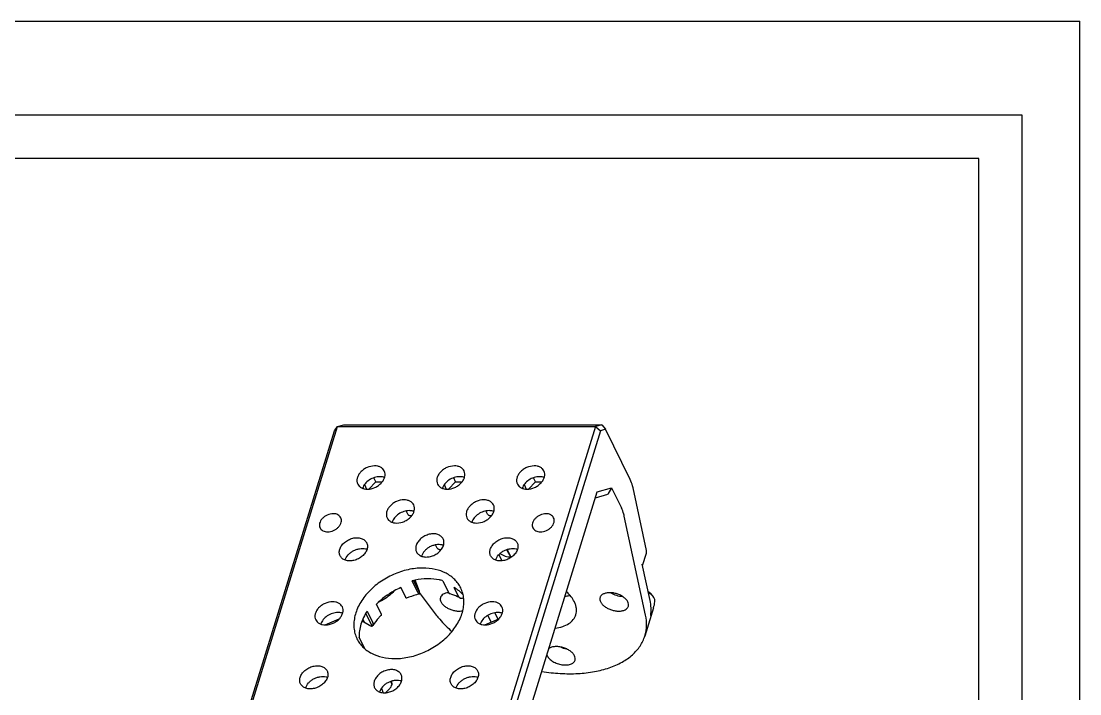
# Model space of a CAD drawing. Header units: millimetres. Extents: x 0 to 297, y 0 to 210.
# Drawn here: x 223.7 to 297, y 163.4 to 210 of the extents above; entities that cross this region are included whole.
import ezdxf

# ---------------------------------------------------------------- set-up
doc = ezdxf.new("R2010")
doc.units = ezdxf.units.MM
doc.header["$LTSCALE"] = 16.335
doc.layers.get('0').update_dxf_attribs({"linetype": 'CONTINUOUS'})
doc.layers.add('02___PRT_ALL_AXES', color=7, linetype='CONTINUOUS')

msp = doc.modelspace()

# ---------------------------------------------------------------- linework, layer by layer
at = {"color": 7, "linetype": 'Continuous'}
for p, q in [((0, 210), (297, 210)), ((297, 0), (297, 210)), ((293, 203.5), (8, 203.5)), ((293, 4.5), (293, 203.5)), ((237.615, 156.089), (245.604, 181.939)), ((245.389, 181.655), (245.604, 181.939)), ((245.604, 181.939), (246.041, 182.069)), ((245.604, 181.939), (263.472, 181.939)), ((246.041, 182.069), (263.91, 182.069)), ((263.472, 181.939), (255.484, 156.089)), ((263.91, 182.069), (263.472, 181.939)), ((263.472, 181.939), (263.81, 181.655)), ((263.91, 182.069), (264.151, 181.756)), ((237.461, 156), (245.389, 181.655)), ((263.81, 181.655), (255.882, 156)), ((264.151, 181.756), (263.81, 181.655)), ((265.864, 178.267), (264.151, 181.756)), ((247.764, 177.616), (248.258, 178.116)), ((248.258, 178.116), (248.12, 178.397)), ((248.258, 178.116), (248.706, 178.116)), ((253.291, 177.616), (253.784, 178.116)), ((253.784, 178.116), (253.647, 178.397)), ((253.784, 178.116), (254.232, 178.116)), ((258.817, 177.616), (259.311, 178.116)), ((259.311, 178.116), (259.173, 178.397)), ((259.311, 178.116), (259.759, 178.116)), ((247.473, 177.922), (247.604, 177.615)), ((253, 177.922), (253.13, 177.615)), ((257.441, 157.507), (263.593, 177.414)), ((258.526, 177.922), (258.656, 177.615)), ((263.593, 177.414), (264.574, 177.704)), ((264.574, 177.704), (264.329, 177.265)), ((264.574, 177.704), (265.259, 176.308)), ((266.997, 173.359), (266.065, 177.698)), ((263.468, 177.01), (264.329, 177.265)), ((250.473, 175.869), (250.359, 176.1)), ((255.999, 175.869), (255.885, 176.1)), ((250.743, 175.766), (250.669, 175.766)), ((256.269, 175.766), (256.196, 175.766)), ((266.93, 168.895), (265.46, 175.739)), ((252.509, 173.519), (252.396, 173.75)), ((252.78, 173.416), (252.706, 173.416)), ((256.994, 172.649), (256.781, 173.084)), ((257.471, 173.129), (257.324, 173.429)), ((257.632, 172.89), (257.361, 173.442)), ((257.471, 173.129), (257.624, 172.884)), ((266.727, 172.323), (266.991, 173.178)), ((267.245, 169.913), (266.707, 172.419)), ((250.303, 170.174), (249.998, 170.795)), ((251.17, 170.46), (250.773, 171.268)), ((251.324, 170.364), (250.87, 171.289)), ((251.137, 170.897), (250.937, 171.303)), ((251.137, 170.897), (250.989, 171.313)), ((251.277, 170.518), (251.137, 170.897)), ((252.9, 171.268), (253.297, 170.46)), ((253.987, 170.174), (253.682, 170.795)), ((251.306, 170.358), (251.324, 170.364)), ((251.319, 170.36), (252.442, 168.895)), ((267.247, 170.409), (267.414, 170.225)), ((248.6, 169.027), (248.295, 169.649)), ((267.488, 169.402), (266.883, 167.443)), ((244.743, 168.213), (245.729, 168.634)), ((247.349, 168.598), (247.442, 168.408)), ((248.014, 168.135), (247.576, 169.029)), ((247.662, 169.173), (248.059, 168.365)), ((255.796, 168.213), (256.782, 168.634)), ((256.254, 168.408), (256.017, 168.88)), ((256.488, 169.053), (256.713, 168.604)), ((247.306, 168.487), (247.82, 168.19)), ((247.338, 168.574), (247.442, 168.408)), ((247.496, 166.563), (247.103, 167.364)), ((249.387, 164.097), (249.289, 164.297)), ((248.642, 163.822), (248.773, 163.516)), ((248.933, 163.517), (249.195, 163.782))]:
    msp.add_line(p, q, dxfattribs=at)
at = {"color": 1, "linetype": 'Continuous'}
for p, q in [((290, 200.5), (16, 200.5)), ((290, 7.5), (290, 200.5))]:
    msp.add_line(p, q, dxfattribs=at)
at = {"color": 7, "linetype": 'Continuous'}
for centre, radius, start, end in [((264.966, 170.181), 2.639, 342.83436, 351.9272), ((261.759, 168.306), 1.773, 246.08653, 259.5625)]:
    msp.add_arc(centre, radius, start, end, dxfattribs=at)
for points, knots in [([(248.536, 178.471), (248.408, 178.471), (248.145, 178.426), (247.79, 178.254), (247.504, 177.999), (247.379, 177.78), (247.344, 177.669)], [0, 0, 0, 0, 0.253201, 0.516144, 0.770094, 1, 1, 1, 1]), ([(248.867, 178.415), (248.842, 178.424), (248.735, 178.458), (248.622, 178.471), (248.536, 178.471)], [0, 0, 0, 0, 0.23935, 1, 1, 1, 1]), ([(254.063, 178.471), (253.934, 178.471), (253.672, 178.426), (253.316, 178.254), (253.03, 177.999), (252.905, 177.78), (252.871, 177.669)], [0, 0, 0, 0, 0.253201, 0.516144, 0.770094, 1, 1, 1, 1]), ([(254.393, 178.415), (254.368, 178.424), (254.261, 178.458), (254.148, 178.471), (254.063, 178.471)], [0, 0, 0, 0, 0.23935, 1, 1, 1, 1]), ([(259.589, 178.471), (259.461, 178.471), (259.198, 178.426), (258.843, 178.254), (258.556, 177.999), (258.431, 177.78), (258.397, 177.669)], [0, 0, 0, 0, 0.253201, 0.516144, 0.770094, 1, 1, 1, 1]), ([(259.92, 178.415), (259.894, 178.424), (259.788, 178.458), (259.674, 178.471), (259.589, 178.471)], [0, 0, 0, 0, 0.23935, 1, 1, 1, 1]), ([(266.065, 177.698), (266.055, 177.745), (266.006, 177.941), (265.931, 178.129), (265.864, 178.267)], [0, 0, 0, 0, 0.240766, 1, 1, 1, 1]), ([(250.573, 176.121), (250.445, 176.121), (250.182, 176.076), (249.827, 175.904), (249.541, 175.649), (249.416, 175.43), (249.381, 175.319)], [0, 0, 0, 0, 0.253201, 0.516144, 0.770094, 1, 1, 1, 1]), ([(250.904, 176.065), (250.879, 176.074), (250.772, 176.108), (250.659, 176.121), (250.573, 176.121)], [0, 0, 0, 0, 0.23935, 1, 1, 1, 1]), ([(256.1, 176.121), (255.971, 176.121), (255.709, 176.076), (255.353, 175.904), (255.067, 175.649), (254.942, 175.43), (254.908, 175.319)], [0, 0, 0, 0, 0.253201, 0.516144, 0.770094, 1, 1, 1, 1]), ([(256.43, 176.065), (256.405, 176.074), (256.298, 176.108), (256.185, 176.121), (256.1, 176.121)], [0, 0, 0, 0, 0.23935, 1, 1, 1, 1]), ([(265.46, 175.739), (265.45, 175.787), (265.401, 175.982), (265.326, 176.171), (265.259, 176.308)], [0, 0, 0, 0, 0.240766, 1, 1, 1, 1]), ([(245.305, 175.908), (245.166, 175.908), (244.953, 175.857), (244.707, 175.719), (244.549, 175.582), (244.429, 175.424), (244.358, 175.254), (244.342, 175.083), (244.371, 174.976), (244.394, 174.929)], [0, 0, 0, 0, 0.269944, 0.40942, 0.545106, 0.672921, 0.790555, 0.898363, 1, 1, 1, 1]), ([(244.918, 174.654), (245.057, 174.654), (245.271, 174.705), (245.516, 174.843), (245.675, 174.98), (245.794, 175.138), (245.866, 175.308), (245.882, 175.479), (245.853, 175.586), (245.83, 175.633)], [0, 0, 0, 0, 0.269944, 0.40942, 0.545106, 0.672921, 0.790555, 0.898363, 1, 1, 1, 1]), ([(245.83, 175.633), (245.809, 175.676), (245.751, 175.755), (245.627, 175.843), (245.475, 175.897), (245.363, 175.908), (245.305, 175.908)], [0, 0, 0, 0, 0.226864, 0.465011, 0.722102, 1, 1, 1, 1]), ([(250.669, 175.766), (250.648, 175.766), (250.606, 175.77), (250.549, 175.79), (250.502, 175.823), (250.48, 175.853), (250.473, 175.869)], [0, 0, 0, 0, 0.27772, 0.53501, 0.773137, 1, 1, 1, 1]), ([(256.196, 175.766), (256.174, 175.766), (256.132, 175.77), (256.075, 175.79), (256.028, 175.823), (256.007, 175.853), (255.999, 175.869)], [0, 0, 0, 0, 0.27772, 0.53501, 0.773137, 1, 1, 1, 1]), ([(260.042, 175.908), (259.903, 175.908), (259.69, 175.857), (259.444, 175.719), (259.286, 175.582), (259.166, 175.424), (259.095, 175.254), (259.079, 175.083), (259.108, 174.976), (259.131, 174.929)], [0, 0, 0, 0, 0.269944, 0.40942, 0.545106, 0.672921, 0.790555, 0.898363, 1, 1, 1, 1]), ([(259.655, 174.654), (259.794, 174.654), (260.008, 174.705), (260.253, 174.843), (260.412, 174.98), (260.531, 175.138), (260.603, 175.308), (260.619, 175.479), (260.59, 175.586), (260.567, 175.633)], [0, 0, 0, 0, 0.269944, 0.40942, 0.545106, 0.672921, 0.790555, 0.898363, 1, 1, 1, 1]), ([(260.567, 175.633), (260.546, 175.676), (260.488, 175.755), (260.364, 175.843), (260.211, 175.897), (260.1, 175.908), (260.042, 175.908)], [0, 0, 0, 0, 0.226864, 0.465011, 0.722102, 1, 1, 1, 1]), ([(244.394, 174.929), (244.414, 174.886), (244.472, 174.807), (244.596, 174.719), (244.749, 174.665), (244.861, 174.654), (244.918, 174.654)], [0, 0, 0, 0, 0.226864, 0.465011, 0.722102, 1, 1, 1, 1]), ([(259.131, 174.929), (259.151, 174.886), (259.209, 174.807), (259.333, 174.719), (259.486, 174.665), (259.598, 174.654), (259.655, 174.654)], [0, 0, 0, 0, 0.226864, 0.465011, 0.722102, 1, 1, 1, 1]), ([(252.846, 173.744), (252.709, 173.778), (252.483, 173.779), (252.195, 173.705), (251.982, 173.611), (251.788, 173.484), (251.575, 173.287), (251.459, 173.099), (251.418, 172.968)], [0, 0, 0, 0, 0.241733, 0.372414, 0.505562, 0.637883, 0.766173, 1, 1, 1, 1]), ([(252.941, 173.715), (252.933, 173.718), (252.902, 173.729), (252.87, 173.738), (252.846, 173.744)], [0, 0, 0, 0, 0.246479, 1, 1, 1, 1]), ([(246.125, 172.7), (246.165, 172.831), (246.282, 173.018), (246.494, 173.215), (246.688, 173.342), (246.902, 173.437), (247.189, 173.51), (247.415, 173.509), (247.553, 173.475)], [0, 0, 0, 0, 0.233827, 0.362117, 0.494438, 0.627586, 0.758267, 1, 1, 1, 1]), ([(247.553, 173.475), (247.561, 173.473), (247.593, 173.465), (247.624, 173.455), (247.647, 173.446)], [0, 0, 0, 0, 0.253651, 1, 1, 1, 1]), ([(252.706, 173.416), (252.685, 173.416), (252.643, 173.42), (252.586, 173.44), (252.539, 173.473), (252.517, 173.503), (252.51, 173.519)], [0, 0, 0, 0, 0.27772, 0.53501, 0.773137, 1, 1, 1, 1]), ([(256.545, 172.7), (256.586, 172.831), (256.702, 173.018), (256.915, 173.215), (257.109, 173.342), (257.323, 173.437), (257.61, 173.51), (257.836, 173.509), (257.974, 173.475)], [0, 0, 0, 0, 0.233827, 0.362117, 0.494438, 0.627586, 0.758267, 1, 1, 1, 1]), ([(257.974, 173.475), (257.982, 173.473), (258.014, 173.465), (258.045, 173.455), (258.068, 173.446)], [0, 0, 0, 0, 0.253651, 1, 1, 1, 1]), ([(266.991, 173.178), (267, 173.206), (267.01, 173.267), (267.004, 173.329), (266.997, 173.359)], [0, 0, 0, 0, 0.489023, 1, 1, 1, 1]), ([(249.998, 170.795), (249.837, 170.727), (249.219, 170.428), (248.655, 170.013), (248.295, 169.649)], [0, 0, 0, 0, 0.25393, 1, 1, 1, 1]), ([(251.878, 171.402), (251.787, 171.402), (251.416, 171.39), (251.046, 171.333), (250.773, 171.268)], [0, 0, 0, 0, 0.244222, 1, 1, 1, 1]), ([(252.9, 171.268), (252.82, 171.291), (252.485, 171.371), (252.139, 171.402), (251.878, 171.402)], [0, 0, 0, 0, 0.241743, 1, 1, 1, 1]), ([(254.301, 170.286), (254.215, 170.386), (254.022, 170.575), (253.8, 170.727), (253.682, 170.795)], [0, 0, 0, 0, 0.491764, 1, 1, 1, 1]), ([(249.547, 170.575), (249.47, 170.492), (249.136, 170.169), (248.739, 169.913), (248.421, 169.765)], [0, 0, 0, 0, 0.244374, 1, 1, 1, 1]), ([(250.373, 170.053), (250.372, 170.053), (250.369, 170.055), (250.365, 170.061), (250.358, 170.07), (250.35, 170.084), (250.34, 170.101), (250.324, 170.131), (250.312, 170.156), (250.303, 170.174)], [0, 0, 0, 0, 0.023498, 0.074586, 0.156235, 0.268309, 0.410233, 0.580846, 1, 1, 1, 1]), ([(251.306, 170.358), (251.227, 170.339), (250.91, 170.259), (250.6, 170.15), (250.373, 170.053)], [0, 0, 0, 0, 0.247397, 1, 1, 1, 1]), ([(251.17, 170.46), (251.179, 170.443), (251.197, 170.412), (251.23, 170.375), (251.267, 170.355), (251.294, 170.355), (251.306, 170.358)], [0, 0, 0, 0, 0.321746, 0.585289, 0.801961, 1, 1, 1, 1]), ([(251.32, 170.39), (251.315, 170.407), (251.301, 170.45), (251.286, 170.493), (251.277, 170.518)], [0, 0, 0, 0, 0.405831, 1, 1, 1, 1]), ([(251.324, 170.364), (251.324, 170.367), (251.323, 170.376), (251.321, 170.384), (251.32, 170.39)], [0, 0, 0, 0, 0.363596, 1, 1, 1, 1]), ([(253.395, 170.358), (253.375, 170.364), (253.346, 170.385), (253.317, 170.423), (253.304, 170.447), (253.297, 170.46)], [0, 0, 0, 0, 0.425032, 0.692341, 1, 1, 1, 1]), ([(254.072, 170.08), (254.021, 170.11), (253.805, 170.225), (253.574, 170.309), (253.395, 170.358)], [0, 0, 0, 0, 0.239829, 1, 1, 1, 1]), ([(253.987, 170.174), (253.997, 170.154), (254.02, 170.118), (254.054, 170.091), (254.072, 170.08)], [0, 0, 0, 0, 0.513364, 1, 1, 1, 1]), ([(254.072, 170.08), (254.089, 170.07), (254.129, 170.055), (254.194, 170.051), (254.263, 170.064), (254.309, 170.083), (254.331, 170.094)], [0, 0, 0, 0, 0.223926, 0.460135, 0.717407, 1, 1, 1, 1]), ([(261.708, 170.242), (261.68, 170.235), (261.564, 170.205), (261.446, 170.183), (261.357, 170.17)], [0, 0, 0, 0, 0.243261, 1, 1, 1, 1]), ([(262.003, 169.805), (261.941, 169.931), (261.779, 170.181), (261.574, 170.397), (261.46, 170.503)], [0, 0, 0, 0, 0.473699, 1, 1, 1, 1]), ([(267.247, 170.409), (267.237, 170.419), (267.197, 170.461), (267.151, 170.497), (267.115, 170.523)], [0, 0, 0, 0, 0.238276, 1, 1, 1, 1]), ([(267.414, 170.225), (267.395, 170.246), (267.31, 170.331), (267.21, 170.402), (267.13, 170.449)], [0, 0, 0, 0, 0.23465, 1, 1, 1, 1]), ([(267.579, 169.81), (267.584, 169.843), (267.583, 169.914), (267.553, 170.02), (267.496, 170.126), (267.444, 170.192), (267.414, 170.225)], [0, 0, 0, 0, 0.218368, 0.454105, 0.713675, 1, 1, 1, 1]), ([(262.106, 168.919), (262.127, 168.987), (262.154, 169.13), (262.149, 169.353), (262.099, 169.582), (262.039, 169.731), (262.003, 169.805)], [0, 0, 0, 0, 0.233675, 0.474442, 0.728533, 1, 1, 1, 1]), ([(267.289, 168.87), (267.313, 169.039), (267.329, 169.391), (267.282, 169.739), (267.245, 169.913)], [0, 0, 0, 0, 0.489889, 1, 1, 1, 1]), ([(245.632, 169.071), (245.503, 169.071), (245.241, 169.026), (244.885, 168.854), (244.599, 168.599), (244.474, 168.38), (244.439, 168.269)], [0, 0, 0, 0, 0.253201, 0.516144, 0.770094, 1, 1, 1, 1]), ([(245.962, 169.015), (245.937, 169.024), (245.83, 169.058), (245.717, 169.071), (245.632, 169.071)], [0, 0, 0, 0, 0.23935, 1, 1, 1, 1]), ([(247.662, 169.173), (247.567, 169.03), (247.399, 168.738), (247.216, 168.28), (247.112, 167.82), (247.096, 167.513), (247.103, 167.364)], [0, 0, 0, 0, 0.267901, 0.523566, 0.767148, 1, 1, 1, 1]), ([(248.617, 168.871), (248.564, 168.817), (248.36, 168.601), (248.176, 168.365), (248.055, 168.18)], [0, 0, 0, 0, 0.257011, 1, 1, 1, 1]), ([(248.6, 169.027), (248.608, 169.01), (248.622, 168.979), (248.633, 168.935), (248.633, 168.898), (248.624, 168.878), (248.617, 168.871)], [0, 0, 0, 0, 0.342231, 0.618389, 0.830772, 1, 1, 1, 1]), ([(252.442, 168.895), (252.518, 168.796), (252.849, 168.389), (253.225, 168.021), (253.527, 167.76)], [0, 0, 0, 0, 0.2387, 1, 1, 1, 1]), ([(256.684, 169.071), (256.556, 169.071), (256.293, 169.026), (255.938, 168.854), (255.652, 168.599), (255.527, 168.38), (255.492, 168.269)], [0, 0, 0, 0, 0.253201, 0.516144, 0.770094, 1, 1, 1, 1]), ([(257.015, 169.015), (256.99, 169.024), (256.883, 169.058), (256.77, 169.071), (256.684, 169.071)], [0, 0, 0, 0, 0.23935, 1, 1, 1, 1]), ([(260.678, 167.977), (260.853, 168.002), (261.181, 168.076), (261.613, 168.277), (261.89, 168.518), (262.037, 168.741), (262.087, 168.859), (262.106, 168.919)], [0, 0, 0, 0, 0.29532, 0.556598, 0.787242, 0.894886, 1, 1, 1, 1]), ([(266.883, 167.444), (266.918, 167.557), (266.973, 167.791), (267.02, 168.278), (266.983, 168.651), (266.93, 168.895)], [0, 0, 0, 0, 0.243055, 0.489148, 1, 1, 1, 1]), ([(247.82, 168.19), (247.84, 168.178), (247.877, 168.158), (247.931, 168.138), (247.976, 168.128), (248.004, 168.131), (248.014, 168.135)], [0, 0, 0, 0, 0.332242, 0.610512, 0.831417, 1, 1, 1, 1]), ([(248.014, 168.135), (248.018, 168.138), (248.033, 168.152), (248.047, 168.167), (248.055, 168.18)], [0, 0, 0, 0, 0.258361, 1, 1, 1, 1]), ([(248.055, 168.18), (248.063, 168.193), (248.077, 168.221), (248.087, 168.285), (248.073, 168.335), (248.059, 168.365)], [0, 0, 0, 0, 0.239417, 0.478527, 1, 1, 1, 1]), ([(259.755, 164.991), (260.176, 164.923), (261.008, 164.83), (262.229, 164.823), (263.37, 164.951), (264.401, 165.211), (265.295, 165.597), (265.919, 166.029), (266.317, 166.428), (266.56, 166.744), (266.752, 167.083), (266.845, 167.322), (266.883, 167.444)], [0, 0, 0, 0, 0.157497, 0.307996, 0.449244, 0.579637, 0.698499, 0.806397, 0.856935, 0.905682, 0.953169, 1, 1, 1, 1]), ([(243.386, 163.837), (243.427, 163.968), (243.543, 164.156), (243.756, 164.353), (243.95, 164.48), (244.163, 164.574), (244.451, 164.648), (244.677, 164.647), (244.814, 164.613)], [0, 0, 0, 0, 0.233827, 0.362117, 0.494438, 0.627586, 0.758267, 1, 1, 1, 1]), ([(244.814, 164.613), (244.822, 164.611), (244.854, 164.603), (244.886, 164.592), (244.909, 164.584)], [0, 0, 0, 0, 0.253651, 1, 1, 1, 1]), ([(249.941, 164.344), (249.804, 164.378), (249.578, 164.379), (249.29, 164.305), (249.077, 164.211), (248.883, 164.084), (248.67, 163.887), (248.554, 163.699), (248.513, 163.568)], [0, 0, 0, 0, 0.241733, 0.372414, 0.505562, 0.637883, 0.766173, 1, 1, 1, 1]), ([(249.387, 164.097), (249.387, 164.117), (249.384, 164.192), (249.374, 164.266), (249.362, 164.321)], [0, 0, 0, 0, 0.258927, 1, 1, 1, 1]), ([(250.036, 164.315), (250.028, 164.318), (249.997, 164.329), (249.966, 164.338), (249.941, 164.344)], [0, 0, 0, 0, 0.246479, 1, 1, 1, 1]), ([(253.807, 163.837), (253.847, 163.968), (253.963, 164.156), (254.176, 164.353), (254.37, 164.48), (254.584, 164.574), (254.871, 164.648), (255.097, 164.647), (255.235, 164.613)], [0, 0, 0, 0, 0.233827, 0.362117, 0.494438, 0.627586, 0.758267, 1, 1, 1, 1]), ([(255.235, 164.613), (255.243, 164.611), (255.275, 164.603), (255.306, 164.592), (255.329, 164.584)], [0, 0, 0, 0, 0.253651, 1, 1, 1, 1]), ([(249.195, 163.782), (249.239, 163.825), (249.315, 163.925), (249.368, 164.038), (249.387, 164.097)], [0, 0, 0, 0, 0.498089, 1, 1, 1, 1])]:
    msp.add_open_spline(points, degree=3, knots=knots, dxfattribs=at)
at = {"layer": '02___PRT_ALL_AXES', "color": 7, "linetype": 'Continuous'}
msp.add_arc((253.394, 169.205), 1.237, 93.96231, 95.35231, dxfattribs=at)
for points, knots in [([(248.17, 179.217), (247.992, 179.217), (247.719, 179.153), (247.404, 178.975), (247.2, 178.8), (247.048, 178.597), (246.956, 178.379), (246.935, 178.16), (246.973, 178.023), (247.002, 177.963)], [0, 0, 0, 0, 0.269947, 0.409439, 0.545119, 0.672936, 0.79056, 0.898363, 1, 1, 1, 1]), ([(247.674, 177.611), (247.853, 177.611), (248.126, 177.676), (248.44, 177.854), (248.644, 178.029), (248.797, 178.231), (248.888, 178.45), (248.909, 178.668), (248.872, 178.806), (248.842, 178.866)], [0, 0, 0, 0, 0.269947, 0.409439, 0.545119, 0.672936, 0.79056, 0.898363, 1, 1, 1, 1]), ([(248.842, 178.866), (248.816, 178.92), (248.742, 179.022), (248.583, 179.135), (248.387, 179.203), (248.244, 179.217), (248.17, 179.217)], [0, 0, 0, 0, 0.226857, 0.465039, 0.722076, 1, 1, 1, 1]), ([(253.697, 179.217), (253.518, 179.217), (253.245, 179.153), (252.93, 178.975), (252.727, 178.8), (252.574, 178.597), (252.483, 178.379), (252.462, 178.16), (252.499, 178.023), (252.529, 177.963)], [0, 0, 0, 0, 0.269947, 0.409439, 0.545119, 0.672936, 0.79056, 0.898363, 1, 1, 1, 1]), ([(253.2, 177.611), (253.379, 177.611), (253.652, 177.676), (253.967, 177.854), (254.17, 178.029), (254.323, 178.231), (254.414, 178.45), (254.435, 178.668), (254.398, 178.806), (254.369, 178.866)], [0, 0, 0, 0, 0.269947, 0.409439, 0.545119, 0.672936, 0.79056, 0.898363, 1, 1, 1, 1]), ([(254.369, 178.866), (254.342, 178.92), (254.268, 179.022), (254.109, 179.135), (253.913, 179.203), (253.771, 179.217), (253.697, 179.217)], [0, 0, 0, 0, 0.226857, 0.465039, 0.722076, 1, 1, 1, 1]), ([(259.223, 179.217), (259.045, 179.217), (258.771, 179.153), (258.457, 178.975), (258.253, 178.8), (258.1, 178.597), (258.009, 178.379), (257.988, 178.16), (258.025, 178.023), (258.055, 177.963)], [0, 0, 0, 0, 0.269947, 0.409439, 0.545119, 0.672936, 0.79056, 0.898363, 1, 1, 1, 1]), ([(258.727, 177.611), (258.905, 177.611), (259.178, 177.676), (259.493, 177.854), (259.697, 178.029), (259.85, 178.231), (259.941, 178.45), (259.962, 178.668), (259.925, 178.806), (259.895, 178.866)], [0, 0, 0, 0, 0.269947, 0.409439, 0.545119, 0.672936, 0.79056, 0.898363, 1, 1, 1, 1]), ([(259.895, 178.866), (259.868, 178.92), (259.794, 179.022), (259.635, 179.135), (259.44, 179.203), (259.297, 179.217), (259.223, 179.217)], [0, 0, 0, 0, 0.226857, 0.465039, 0.722076, 1, 1, 1, 1]), ([(247.002, 177.963), (247.029, 177.909), (247.103, 177.806), (247.262, 177.694), (247.458, 177.626), (247.6, 177.611), (247.674, 177.611)], [0, 0, 0, 0, 0.226857, 0.465039, 0.722076, 1, 1, 1, 1]), ([(252.529, 177.963), (252.555, 177.909), (252.629, 177.806), (252.788, 177.694), (252.984, 177.626), (253.127, 177.611), (253.2, 177.611)], [0, 0, 0, 0, 0.226857, 0.465039, 0.722076, 1, 1, 1, 1]), ([(258.055, 177.963), (258.081, 177.909), (258.156, 177.806), (258.314, 177.694), (258.51, 177.626), (258.653, 177.611), (258.727, 177.611)], [0, 0, 0, 0, 0.226857, 0.465039, 0.722076, 1, 1, 1, 1]), ([(250.207, 176.867), (250.029, 176.867), (249.756, 176.803), (249.441, 176.625), (249.237, 176.45), (249.085, 176.247), (248.993, 176.029), (248.972, 175.81), (249.01, 175.673), (249.039, 175.613)], [0, 0, 0, 0, 0.269947, 0.409439, 0.545119, 0.672936, 0.79056, 0.898363, 1, 1, 1, 1]), ([(250.879, 176.516), (250.853, 176.57), (250.779, 176.672), (250.62, 176.785), (250.424, 176.853), (250.281, 176.867), (250.207, 176.867)], [0, 0, 0, 0, 0.226857, 0.465039, 0.722076, 1, 1, 1, 1]), ([(255.734, 176.867), (255.555, 176.867), (255.282, 176.803), (254.967, 176.625), (254.764, 176.45), (254.611, 176.247), (254.52, 176.029), (254.499, 175.81), (254.536, 175.673), (254.566, 175.613)], [0, 0, 0, 0, 0.269947, 0.409439, 0.545119, 0.672936, 0.79056, 0.898363, 1, 1, 1, 1]), ([(256.406, 176.516), (256.379, 176.57), (256.305, 176.672), (256.146, 176.785), (255.95, 176.853), (255.807, 176.867), (255.734, 176.867)], [0, 0, 0, 0, 0.226857, 0.465039, 0.722076, 1, 1, 1, 1]), ([(249.711, 175.261), (249.889, 175.261), (250.163, 175.326), (250.477, 175.504), (250.681, 175.679), (250.834, 175.881), (250.925, 176.1), (250.946, 176.318), (250.909, 176.456), (250.879, 176.516)], [0, 0, 0, 0, 0.269947, 0.409439, 0.545119, 0.672936, 0.79056, 0.898363, 1, 1, 1, 1]), ([(255.237, 175.261), (255.416, 175.261), (255.689, 175.326), (256.004, 175.504), (256.207, 175.679), (256.36, 175.881), (256.451, 176.1), (256.472, 176.318), (256.435, 176.456), (256.406, 176.516)], [0, 0, 0, 0, 0.269947, 0.409439, 0.545119, 0.672936, 0.79056, 0.898363, 1, 1, 1, 1]), ([(249.039, 175.613), (249.066, 175.559), (249.14, 175.456), (249.299, 175.344), (249.495, 175.276), (249.637, 175.261), (249.711, 175.261)], [0, 0, 0, 0, 0.226857, 0.465039, 0.722076, 1, 1, 1, 1]), ([(254.566, 175.613), (254.592, 175.559), (254.666, 175.456), (254.825, 175.344), (255.021, 175.276), (255.164, 175.261), (255.237, 175.261)], [0, 0, 0, 0, 0.226857, 0.465039, 0.722076, 1, 1, 1, 1]), ([(252.916, 174.166), (252.899, 174.201), (252.856, 174.269), (252.739, 174.386), (252.538, 174.49), (252.254, 174.53), (251.948, 174.493), (251.697, 174.399), (251.511, 174.291), (251.343, 174.164), (251.171, 173.981), (251.08, 173.804), (251.052, 173.714)], [0, 0, 0, 0, 0.050787, 0.102714, 0.213043, 0.335428, 0.468647, 0.607922, 0.677943, 0.747025, 0.879108, 1, 1, 1, 1]), ([(245.759, 173.446), (245.786, 173.535), (245.878, 173.712), (246.05, 173.896), (246.218, 174.022), (246.404, 174.13), (246.654, 174.224), (246.961, 174.262), (247.245, 174.221), (247.445, 174.117), (247.562, 174), (247.606, 173.933), (247.623, 173.897)], [0, 0, 0, 0, 0.120892, 0.252975, 0.322057, 0.392078, 0.531353, 0.664572, 0.786957, 0.897286, 0.949213, 1, 1, 1, 1]), ([(247.623, 173.897), (247.639, 173.864), (247.665, 173.794), (247.688, 173.641), (247.67, 173.521), (247.647, 173.446)], [0, 0, 0, 0, 0.239525, 0.483846, 1, 1, 1, 1]), ([(252.94, 173.714), (252.964, 173.79), (252.981, 173.909), (252.958, 174.062), (252.933, 174.133), (252.916, 174.166)], [0, 0, 0, 0, 0.516154, 0.760475, 1, 1, 1, 1]), ([(256.179, 173.446), (256.207, 173.535), (256.298, 173.712), (256.47, 173.896), (256.638, 174.022), (256.825, 174.13), (257.075, 174.224), (257.381, 174.262), (257.665, 174.221), (257.866, 174.117), (257.983, 174), (258.026, 173.933), (258.044, 173.897)], [0, 0, 0, 0, 0.120892, 0.252975, 0.322057, 0.392078, 0.531353, 0.664572, 0.786957, 0.897286, 0.949213, 1, 1, 1, 1]), ([(258.044, 173.897), (258.06, 173.864), (258.086, 173.794), (258.109, 173.641), (258.091, 173.521), (258.068, 173.446)], [0, 0, 0, 0, 0.239525, 0.483846, 1, 1, 1, 1]), ([(245.783, 172.994), (245.766, 173.027), (245.741, 173.097), (245.718, 173.251), (245.735, 173.37), (245.759, 173.446)], [0, 0, 0, 0, 0.239525, 0.483846, 1, 1, 1, 1]), ([(247.647, 173.446), (247.619, 173.356), (247.528, 173.179), (247.356, 172.995), (247.188, 172.869), (247.002, 172.761), (246.751, 172.667), (246.445, 172.629), (246.161, 172.67), (245.96, 172.774), (245.843, 172.891), (245.8, 172.959), (245.783, 172.994)], [0, 0, 0, 0, 0.120892, 0.252975, 0.322057, 0.392078, 0.531353, 0.664572, 0.786957, 0.897286, 0.949213, 1, 1, 1, 1]), ([(251.052, 173.714), (251.029, 173.638), (251.011, 173.519), (251.034, 173.366), (251.06, 173.296), (251.076, 173.263)], [0, 0, 0, 0, 0.516154, 0.760475, 1, 1, 1, 1]), ([(251.076, 173.263), (251.093, 173.227), (251.137, 173.16), (251.254, 173.042), (251.454, 172.939), (251.738, 172.898), (252.045, 172.936), (252.295, 173.03), (252.481, 173.138), (252.649, 173.264), (252.821, 173.448), (252.913, 173.625), (252.94, 173.714)], [0, 0, 0, 0, 0.050787, 0.102714, 0.213043, 0.335428, 0.468647, 0.607922, 0.677943, 0.747025, 0.879108, 1, 1, 1, 1]), ([(256.203, 172.994), (256.187, 173.027), (256.161, 173.097), (256.138, 173.251), (256.156, 173.37), (256.179, 173.446)], [0, 0, 0, 0, 0.239525, 0.483846, 1, 1, 1, 1]), ([(258.068, 173.446), (258.04, 173.356), (257.949, 173.179), (257.777, 172.995), (257.609, 172.869), (257.422, 172.761), (257.172, 172.667), (256.866, 172.629), (256.582, 172.67), (256.381, 172.774), (256.264, 172.891), (256.221, 172.959), (256.203, 172.994)], [0, 0, 0, 0, 0.120892, 0.252975, 0.322057, 0.392078, 0.531353, 0.664572, 0.786957, 0.897286, 0.949213, 1, 1, 1, 1]), ([(256.848, 173.149), (256.962, 173.078), (257.211, 172.966), (257.478, 172.912), (257.612, 172.902)], [0, 0, 0, 0, 0.498529, 1, 1, 1, 1]), ([(251.512, 172.148), (251.169, 172.148), (250.468, 172.065), (249.456, 171.729), (248.521, 171.202), (247.728, 170.52), (247.22, 169.847), (246.942, 169.276), (246.803, 168.85), (246.732, 168.427), (246.731, 168.013), (246.802, 167.617), (246.895, 167.369), (246.953, 167.252)], [0, 0, 0, 0, 0.132562, 0.2707, 0.409838, 0.545177, 0.672675, 0.732792, 0.790286, 0.845299, 0.898185, 0.949508, 1, 1, 1, 1]), ([(254.135, 170.777), (254.083, 170.882), (253.961, 171.085), (253.727, 171.358), (253.446, 171.595), (253.007, 171.865), (252.357, 172.093), (251.8, 172.148), (251.512, 172.148)], [0, 0, 0, 0, 0.112901, 0.227307, 0.344582, 0.465833, 0.722447, 1, 1, 1, 1]), ([(249.576, 165.881), (249.918, 165.881), (250.62, 165.964), (251.631, 166.299), (252.567, 166.826), (253.36, 167.508), (253.867, 168.182), (254.146, 168.753), (254.285, 169.179), (254.356, 169.602), (254.356, 170.016), (254.286, 170.412), (254.192, 170.659), (254.135, 170.777)], [0, 0, 0, 0, 0.132562, 0.2707, 0.409838, 0.545177, 0.672675, 0.732792, 0.790286, 0.845299, 0.898185, 0.949508, 1, 1, 1, 1]), ([(252.734, 170.108), (252.726, 170.084), (252.717, 170.032), (252.721, 169.923), (252.772, 169.778), (252.893, 169.617), (253.065, 169.469), (253.277, 169.342), (253.517, 169.245), (253.77, 169.183), (253.942, 169.168), (254.026, 169.168)], [0, 0, 0, 0, 0.042718, 0.08684, 0.183365, 0.295428, 0.423219, 0.563401, 0.710549, 0.858248, 1, 1, 1, 1]), ([(253.279, 170.437), (253.212, 170.431), (253.088, 170.409), (252.922, 170.34), (252.797, 170.241), (252.748, 170.152), (252.734, 170.108)], [0, 0, 0, 0, 0.298859, 0.561771, 0.791407, 1, 1, 1, 1]), ([(263.786, 170.108), (263.779, 170.084), (263.769, 170.032), (263.773, 169.923), (263.825, 169.778), (263.946, 169.617), (264.117, 169.469), (264.33, 169.342), (264.57, 169.245), (264.822, 169.183), (264.994, 169.168), (265.079, 169.168)], [0, 0, 0, 0, 0.042718, 0.08684, 0.183365, 0.295428, 0.423219, 0.563401, 0.710549, 0.858248, 1, 1, 1, 1]), ([(264.453, 170.442), (264.373, 170.442), (264.222, 170.43), (264.019, 170.366), (263.886, 170.274), (263.816, 170.183), (263.794, 170.133), (263.786, 170.108)], [0, 0, 0, 0, 0.303428, 0.569202, 0.796739, 0.900143, 1, 1, 1, 1]), ([(265.745, 169.503), (265.753, 169.527), (265.762, 169.578), (265.758, 169.688), (265.707, 169.832), (265.586, 169.993), (265.414, 170.142), (265.202, 170.268), (264.962, 170.365), (264.709, 170.427), (264.537, 170.442), (264.453, 170.442)], [0, 0, 0, 0, 0.042718, 0.08684, 0.183365, 0.295428, 0.423219, 0.563401, 0.710549, 0.858248, 1, 1, 1, 1]), ([(264.522, 170.436), (264.643, 170.361), (264.906, 170.246), (265.189, 170.194), (265.331, 170.188)], [0, 0, 0, 0, 0.500213, 1, 1, 1, 1]), ([(245.266, 169.817), (245.087, 169.817), (244.814, 169.753), (244.499, 169.575), (244.296, 169.4), (244.143, 169.197), (244.052, 168.979), (244.031, 168.76), (244.068, 168.623), (244.097, 168.563)], [0, 0, 0, 0, 0.269947, 0.409439, 0.545119, 0.672936, 0.79056, 0.898363, 1, 1, 1, 1]), ([(244.769, 168.211), (244.948, 168.211), (245.221, 168.276), (245.536, 168.454), (245.739, 168.629), (245.892, 168.832), (245.983, 169.05), (246.004, 169.269), (245.967, 169.406), (245.938, 169.466)], [0, 0, 0, 0, 0.269947, 0.409439, 0.545119, 0.672936, 0.79056, 0.898363, 1, 1, 1, 1]), ([(245.938, 169.466), (245.911, 169.52), (245.837, 169.622), (245.678, 169.735), (245.482, 169.803), (245.339, 169.817), (245.266, 169.817)], [0, 0, 0, 0, 0.226857, 0.465039, 0.722076, 1, 1, 1, 1]), ([(256.318, 169.817), (256.14, 169.817), (255.867, 169.753), (255.552, 169.575), (255.348, 169.4), (255.196, 169.197), (255.104, 168.979), (255.083, 168.76), (255.12, 168.623), (255.15, 168.563)], [0, 0, 0, 0, 0.269947, 0.409439, 0.545119, 0.672936, 0.79056, 0.898363, 1, 1, 1, 1]), ([(255.822, 168.211), (256, 168.211), (256.274, 168.276), (256.588, 168.454), (256.792, 168.629), (256.945, 168.832), (257.036, 169.05), (257.057, 169.269), (257.02, 169.406), (256.99, 169.466)], [0, 0, 0, 0, 0.269947, 0.409439, 0.545119, 0.672936, 0.79056, 0.898363, 1, 1, 1, 1]), ([(256.99, 169.466), (256.964, 169.52), (256.889, 169.622), (256.731, 169.735), (256.535, 169.803), (256.392, 169.817), (256.318, 169.817)], [0, 0, 0, 0, 0.226857, 0.465039, 0.722076, 1, 1, 1, 1]), ([(265.079, 169.168), (265.159, 169.168), (265.31, 169.181), (265.513, 169.244), (265.646, 169.336), (265.715, 169.428), (265.737, 169.478), (265.745, 169.503)], [0, 0, 0, 0, 0.303428, 0.569202, 0.796739, 0.900143, 1, 1, 1, 1]), ([(254.026, 169.168), (254.047, 169.168), (254.13, 169.17), (254.213, 169.18), (254.273, 169.193)], [0, 0, 0, 0, 0.260393, 1, 1, 1, 1]), ([(244.097, 168.563), (244.124, 168.509), (244.198, 168.406), (244.357, 168.294), (244.553, 168.226), (244.696, 168.211), (244.769, 168.211)], [0, 0, 0, 0, 0.226857, 0.465039, 0.722076, 1, 1, 1, 1]), ([(255.15, 168.563), (255.177, 168.509), (255.251, 168.406), (255.41, 168.294), (255.606, 168.226), (255.748, 168.211), (255.822, 168.211)], [0, 0, 0, 0, 0.226857, 0.465039, 0.722076, 1, 1, 1, 1]), ([(246.953, 167.252), (247.005, 167.147), (247.127, 166.944), (247.36, 166.671), (247.641, 166.433), (248.081, 166.164), (248.731, 165.936), (249.287, 165.881), (249.576, 165.881)], [0, 0, 0, 0, 0.112901, 0.227307, 0.344582, 0.465833, 0.722447, 1, 1, 1, 1]), ([(262.014, 166.076), (261.982, 166.14), (261.89, 166.265), (261.703, 166.424), (261.47, 166.557), (261.207, 166.655), (260.935, 166.71), (260.672, 166.718), (260.437, 166.68), (260.3, 166.618), (260.244, 166.579)], [0, 0, 0, 0, 0.106671, 0.229583, 0.36494, 0.506508, 0.647042, 0.779458, 0.898053, 1, 1, 1, 1]), ([(260.103, 166.128), (260.105, 166.123), (260.112, 166.106), (260.119, 166.088), (260.126, 166.076)], [0, 0, 0, 0, 0.245826, 1, 1, 1, 1]), ([(260.126, 166.076), (260.163, 165.999), (260.281, 165.849), (260.52, 165.67), (260.814, 165.532), (261.134, 165.448), (261.448, 165.429), (261.689, 165.468), (261.847, 165.537), (261.94, 165.602), (262.01, 165.681), (262.039, 165.742), (262.049, 165.773)], [0, 0, 0, 0, 0.113772, 0.247148, 0.39336, 0.542303, 0.683269, 0.807431, 0.861902, 0.911372, 0.956824, 1, 1, 1, 1]), ([(262.049, 165.773), (262.056, 165.796), (262.066, 165.845), (262.063, 165.949), (262.038, 166.027), (262.014, 166.076)], [0, 0, 0, 0, 0.23409, 0.475408, 1, 1, 1, 1]), ([(243.02, 164.583), (243.048, 164.673), (243.139, 164.85), (243.311, 165.033), (243.479, 165.159), (243.665, 165.268), (243.916, 165.362), (244.222, 165.399), (244.506, 165.358), (244.707, 165.255), (244.824, 165.138), (244.867, 165.07), (244.884, 165.035)], [0, 0, 0, 0, 0.120892, 0.252975, 0.322057, 0.392078, 0.531353, 0.664572, 0.786957, 0.897286, 0.949213, 1, 1, 1, 1]), ([(244.884, 165.035), (244.901, 165.002), (244.926, 164.931), (244.949, 164.778), (244.932, 164.659), (244.908, 164.583)], [0, 0, 0, 0, 0.239525, 0.483846, 1, 1, 1, 1]), ([(250.011, 164.766), (249.994, 164.801), (249.951, 164.869), (249.834, 164.986), (249.633, 165.09), (249.349, 165.131), (249.043, 165.093), (248.793, 164.999), (248.606, 164.891), (248.438, 164.765), (248.266, 164.581), (248.175, 164.404), (248.147, 164.314)], [0, 0, 0, 0, 0.050787, 0.102714, 0.213043, 0.335428, 0.468647, 0.607922, 0.677943, 0.747025, 0.879108, 1, 1, 1, 1]), ([(253.441, 164.583), (253.468, 164.673), (253.56, 164.85), (253.732, 165.033), (253.9, 165.159), (254.086, 165.268), (254.336, 165.362), (254.643, 165.399), (254.926, 165.358), (255.127, 165.255), (255.244, 165.138), (255.288, 165.07), (255.305, 165.035)], [0, 0, 0, 0, 0.120892, 0.252975, 0.322057, 0.392078, 0.531353, 0.664572, 0.786957, 0.897286, 0.949213, 1, 1, 1, 1]), ([(255.305, 165.035), (255.321, 165.002), (255.347, 164.931), (255.37, 164.778), (255.352, 164.659), (255.329, 164.583)], [0, 0, 0, 0, 0.239525, 0.483846, 1, 1, 1, 1]), ([(243.044, 164.131), (243.028, 164.165), (243.002, 164.235), (242.979, 164.388), (242.997, 164.507), (243.02, 164.583)], [0, 0, 0, 0, 0.239525, 0.483846, 1, 1, 1, 1]), ([(244.908, 164.583), (244.881, 164.494), (244.789, 164.317), (244.617, 164.133), (244.449, 164.007), (244.263, 163.899), (244.012, 163.805), (243.706, 163.767), (243.422, 163.808), (243.222, 163.911), (243.105, 164.029), (243.061, 164.096), (243.044, 164.131)], [0, 0, 0, 0, 0.120892, 0.252975, 0.322057, 0.392078, 0.531353, 0.664572, 0.786957, 0.897286, 0.949213, 1, 1, 1, 1]), ([(248.147, 164.314), (248.124, 164.238), (248.106, 164.119), (248.129, 163.966), (248.155, 163.896), (248.171, 163.863)], [0, 0, 0, 0, 0.516154, 0.760475, 1, 1, 1, 1]), ([(248.171, 163.863), (248.189, 163.827), (248.232, 163.76), (248.349, 163.643), (248.55, 163.539), (248.834, 163.498), (249.14, 163.536), (249.39, 163.63), (249.577, 163.738), (249.745, 163.864), (249.916, 164.048), (250.008, 164.225), (250.035, 164.314)], [0, 0, 0, 0, 0.050787, 0.102714, 0.213043, 0.335428, 0.468647, 0.607922, 0.677943, 0.747025, 0.879108, 1, 1, 1, 1]), ([(250.035, 164.314), (250.059, 164.39), (250.077, 164.509), (250.054, 164.663), (250.028, 164.733), (250.011, 164.766)], [0, 0, 0, 0, 0.516154, 0.760475, 1, 1, 1, 1]), ([(253.465, 164.131), (253.448, 164.165), (253.423, 164.235), (253.4, 164.388), (253.417, 164.507), (253.441, 164.583)], [0, 0, 0, 0, 0.239525, 0.483846, 1, 1, 1, 1]), ([(255.329, 164.583), (255.301, 164.494), (255.21, 164.317), (255.038, 164.133), (254.87, 164.007), (254.684, 163.899), (254.433, 163.805), (254.127, 163.767), (253.843, 163.808), (253.642, 163.911), (253.525, 164.029), (253.482, 164.096), (253.465, 164.131)], [0, 0, 0, 0, 0.120892, 0.252975, 0.322057, 0.392078, 0.531353, 0.664572, 0.786957, 0.897286, 0.949213, 1, 1, 1, 1])]:
    msp.add_open_spline(points, degree=3, knots=knots, dxfattribs=at)

doc.saveas('drawing.dxf')
